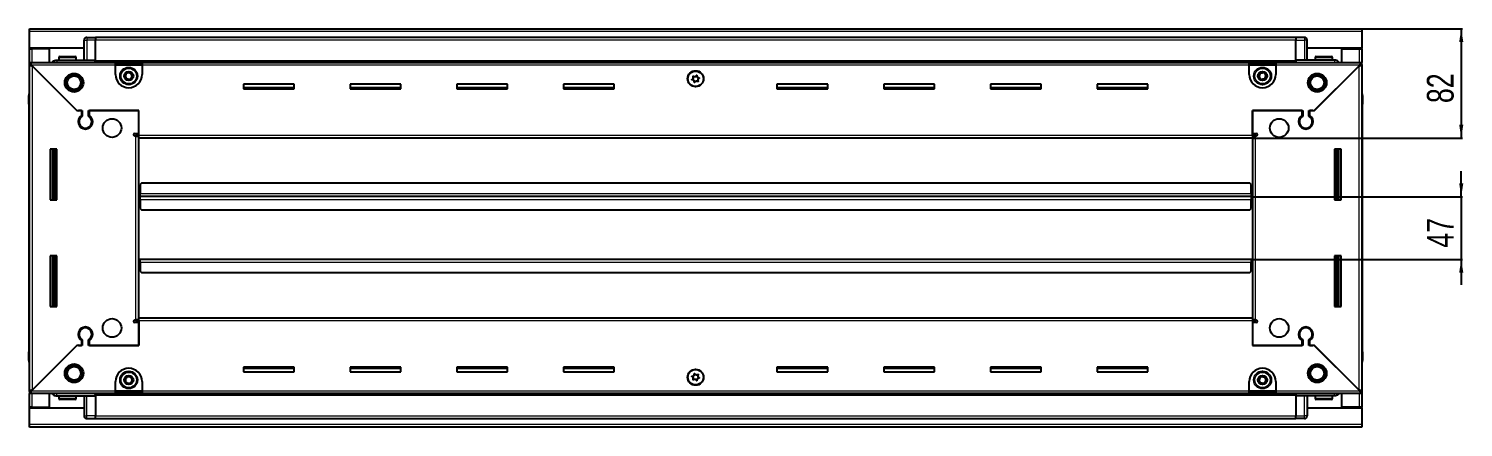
# Model space of a CAD drawing. Header units: millimetres. Extents: x 355 to 4339, y -619 to 1513.
# Drawn here: x 3263 to 4339, y 1018 to 1317 of the extents above; entities that cross this region are included whole.
import ezdxf

# ---------------------------------------------------------------- set-up
doc = ezdxf.new("R2010")
doc.units = ezdxf.units.MM
doc.layers.add('FORMAT', color=7, linetype='Continuous')
doc.styles.add('SLDTEXTSTYLE0', font='TXT', dxfattribs={"width": 0.75})
doc.dimstyles.new('SLDDIMSTYLE0', dxfattribs={"dimtxt": 20, "dimasz": 10, "dimexe": 0, "dimexo": 0.0625, "dimgap": 5, "dimtad": 2, "dimdec": 1, "dimrnd": 1e-09, "dimzin": 12, "dimdsep": 46, "dimtxsty": 'SLDTEXTSTYLE0', "dimsah": 1, "dimcen": 0.09, "dimadec": 0, "dimazin": 3, "dimtfac": 1, "dimtofl": 0, "dimtmove": 0, "dimatfit": 3, "dimfxl": 0, "dimfrac": 2, "dimtolj": 1, "dimtzin": 12, "dimarcsym": 0})
doc.dimstyles.new('SLDDIMSTYLE1', dxfattribs={"dimtxt": 20, "dimasz": 10, "dimexe": 0, "dimexo": 0.0625, "dimgap": 5, "dimtad": 2, "dimdec": 1, "dimrnd": 1e-09, "dimzin": 12, "dimdsep": 46, "dimtxsty": 'SLDTEXTSTYLE0', "dimsah": 1, "dimcen": 0.09, "dimadec": 0, "dimazin": 3, "dimtfac": 1, "dimtmove": 0, "dimatfit": 0, "dimfxl": 0, "dimfrac": 2, "dimtolj": 1, "dimtzin": 12, "dimarcsym": 0})

# ---------------------------------------------------------------- blocks, each defined once
blk = doc.blocks.new('_D_6')
at = {"layer": 'FORMAT'}
for p, q in [((4263, 1316.5), (4338.4, 1316.5)), ((4337.4, 1316.5), (4337.4, 1234.5)), ((4181, 1234.5), (4338.4, 1234.5))]:
    blk.add_line(p, q, dxfattribs=at)
for points in [[(4337.4, 1316.5), (4335.9, 1306.5), (4339, 1306.5)], [(4337.4, 1234.5), (4339, 1244.5), (4335.9, 1244.5)]]:
    blk.add_solid(points, dxfattribs=at)
at = {"layer": 'FORMAT', "insert": (4311.7, 1260.7), "char_height": 20, "attachment_point": 1, "rotation": 90, "style": 'SLDTEXTSTYLE0'}
blk.add_mtext('82', dxfattribs=at)
blk = doc.blocks.new('_D_7')
at = {"layer": 'FORMAT'}
for p, q in [((4337.4, 1190.5), (4337.4, 1209.7)), ((4180, 1190.5), (4338.4, 1190.5)), ((4337.4, 1190.5), (4337.4, 1143.5)), ((4180, 1143.5), (4338.4, 1143.5)), ((4337.4, 1143.5), (4337.4, 1124.3))]:
    blk.add_line(p, q, dxfattribs=at)
for points in [[(4337.4, 1190.5), (4339, 1200.5), (4335.9, 1200.5)], [(4337.4, 1143.5), (4335.9, 1133.5), (4339, 1133.5)]]:
    blk.add_solid(points, dxfattribs=at)
at = {"layer": 'FORMAT', "insert": (4311.7, 1152.2), "char_height": 20, "attachment_point": 1, "rotation": 90, "style": 'SLDTEXTSTYLE0'}
blk.add_mtext('47', dxfattribs=at)

msp = doc.modelspace()

# ---------------------------------------------------------------- linework, layer by layer
at = {"color": 7, "linetype": 'Continuous', "lineweight": 25}
for p, q in [((3263.95, 1314.41), (3263.95, 1316.51)), ((3263.95, 1316.51), (4262.95, 1316.51)), ((3263.95, 1302.01), (3263.95, 1314.41)), ((4262.95, 1316.51), (4262.95, 1314.41)), ((4262.95, 1314.41), (4262.95, 1302.01)), ((3304.95, 1302.01), (3263.95, 1302.01)), ((3263.95, 1301.51), (3263.95, 1302.01)), ((3263.95, 1301.51), (3266.05, 1301.51)), ((3263.95, 1291.26), (3263.95, 1301.51)), ((3265.45, 1301.51), (3265.45, 1302.01)), ((3278.95, 1301.51), (3266.05, 1301.51)), ((3278.95, 1291.26), (3278.95, 1301.51)), ((3304.95, 1293.01), (3304.95, 1308.01)), ((3305.62, 1309.51), (3305.62, 1309.51)), ((3306.95, 1310.01), (3313.45, 1310.01)), ((3306.95, 1310.01), (3313.45, 1310.01)), ((3313.45, 1310.01), (3313.45, 1310.01)), ((3313.45, 1310.01), (3313.45, 1310.01)), ((3313.45, 1310.01), (3313.45, 1308.01)), ((4213.45, 1309.86), (3313.45, 1309.86)), ((3313.45, 1293.01), (3313.45, 1308.01)), ((4213.45, 1310.01), (4213.45, 1310.01)), ((4219.95, 1310.01), (4213.45, 1310.01)), ((4219.95, 1310.01), (4213.45, 1310.01)), ((4213.45, 1310.01), (4213.45, 1308.01)), ((4213.45, 1293.01), (4213.45, 1308.01)), ((4221.95, 1308.01), (4221.95, 1308.01)), ((4221.95, 1293.01), (4221.95, 1308.01)), ((4262.95, 1302.01), (4221.95, 1302.01)), ((4247.95, 1301.51), (4260.85, 1301.51)), ((4247.95, 1291.26), (4247.95, 1301.51)), ((4260.85, 1301.51), (4262.95, 1301.51)), ((4261.45, 1301.51), (4261.45, 1302.01)), ((4262.95, 1301.51), (4262.95, 1302.01)), ((4262.95, 1301.51), (4262.95, 1291.26)), ((3263.95, 1289.76), (3263.95, 1291.26)), ((3263.95, 1291.26), (3264.95, 1291.26)), ((3264.95, 1291.26), (3328.45, 1291.26)), ((3264.95, 1289.76), (3264.95, 1291.26)), ((3284.45, 1293.01), (3313.45, 1293.01)), ((3285.95, 1294.91), (3285.95, 1293.01)), ((3286.75, 1295.71), (3298.15, 1295.71)), ((3298.95, 1293.01), (3298.95, 1294.91)), ((3313.37, 1291.26), (3313.45, 1292.97)), ((3313.45, 1293.01), (3313.45, 1292.51)), ((3313.45, 1291.86), (4213.45, 1291.86)), ((3328.45, 1289.16), (3328.45, 1291.26)), ((3328.45, 1291.26), (3348.45, 1291.26)), ((3348.45, 1291.26), (4178.45, 1291.26)), ((3348.45, 1291.26), (3348.45, 1289.16)), ((4178.45, 1289.16), (4178.45, 1291.26)), ((4178.45, 1291.26), (4198.45, 1291.26)), ((4198.45, 1291.26), (4198.45, 1289.16)), ((4198.45, 1291.26), (4261.95, 1291.26)), ((4242.45, 1293.01), (4213.45, 1293.01)), ((4213.45, 1293.01), (4213.45, 1292.51)), ((4213.45, 1292.97), (4213.52, 1291.26)), ((4227.95, 1294.91), (4227.95, 1293.01)), ((4228.75, 1295.71), (4240.15, 1295.71)), ((4240.95, 1293.01), (4240.95, 1294.91)), ((4261.95, 1289.76), (4261.95, 1291.26)), ((4261.95, 1291.26), (4262.95, 1291.26)), ((4262.95, 1289.76), (4262.95, 1291.26)), ((3263.95, 1289.26), (3263.95, 1289.76)), ((3263.95, 1289.76), (3264.95, 1289.76)), ((3263.95, 1044.76), (3263.95, 1289.26)), ((3265.45, 1289.26), (3263.95, 1289.26)), ((3265.55, 1289.16), (3299.45, 1255.26)), ((3300.15, 1254.56), (3266.05, 1288.66)), ((3328.45, 1289.76), (3348.45, 1289.76)), ((3328.45, 1282.26), (3328.45, 1289.16)), ((3348.45, 1289.16), (3348.45, 1282.26)), ((4178.45, 1289.76), (4198.45, 1289.76)), ((4178.45, 1282.26), (4178.45, 1289.16)), ((4198.45, 1289.16), (4198.45, 1282.26)), ((4260.85, 1288.66), (4226.75, 1254.56)), ((4227.45, 1255.26), (4261.35, 1289.16)), ((4261.45, 1289.26), (4262.95, 1289.26)), ((4261.95, 1289.76), (4262.95, 1289.76)), ((4262.95, 1289.76), (4262.95, 1289.26)), ((4262.95, 1289.26), (4262.95, 1044.76)), ((3462.45, 1275.01), (3424.45, 1275.01)), ((3424.45, 1275.01), (3424.45, 1271.51)), ((3462.45, 1272.26), (3424.45, 1272.26)), ((3424.45, 1271.51), (3462.45, 1271.51)), ((3462.45, 1271.51), (3462.45, 1275.01)), ((3542.45, 1275.01), (3504.45, 1275.01)), ((3504.45, 1275.01), (3504.45, 1271.51)), ((3542.45, 1272.26), (3504.45, 1272.26)), ((3504.45, 1271.51), (3542.45, 1271.51)), ((3542.45, 1271.51), (3542.45, 1275.01)), ((3622.45, 1275.01), (3584.45, 1275.01)), ((3584.45, 1275.01), (3584.45, 1271.51)), ((3622.45, 1272.26), (3584.45, 1272.26)), ((3584.45, 1271.51), (3622.45, 1271.51)), ((3622.45, 1271.51), (3622.45, 1275.01)), ((3702.45, 1275.01), (3664.45, 1275.01)), ((3664.45, 1275.01), (3664.45, 1271.51)), ((3702.45, 1272.26), (3664.45, 1272.26)), ((3664.45, 1271.51), (3702.45, 1271.51)), ((3702.45, 1271.51), (3702.45, 1275.01)), ((3862.45, 1275.01), (3824.45, 1275.01)), ((3824.45, 1275.01), (3824.45, 1271.51)), ((3862.45, 1272.26), (3824.45, 1272.26)), ((3824.45, 1271.51), (3862.45, 1271.51)), ((3862.45, 1271.51), (3862.45, 1275.01)), ((3942.45, 1275.01), (3904.45, 1275.01)), ((3904.45, 1275.01), (3904.45, 1271.51)), ((3942.45, 1272.26), (3904.45, 1272.26)), ((3904.45, 1271.51), (3942.45, 1271.51)), ((3942.45, 1271.51), (3942.45, 1275.01)), ((4022.45, 1275.01), (3984.45, 1275.01)), ((3984.45, 1275.01), (3984.45, 1271.51)), ((4022.45, 1272.26), (3984.45, 1272.26)), ((3984.45, 1271.51), (4022.45, 1271.51)), ((4022.45, 1271.51), (4022.45, 1275.01)), ((4102.45, 1275.01), (4064.45, 1275.01)), ((4064.45, 1275.01), (4064.45, 1271.51)), ((4102.45, 1272.26), (4064.45, 1272.26)), ((4064.45, 1271.51), (4102.45, 1271.51)), ((4102.45, 1271.51), (4102.45, 1275.01)), ((3263.45, 1266.51), (3263.45, 1260.01)), ((3263.45, 1260.01), (3263.45, 1266.51)), ((3263.45, 1260.01), (3263.45, 1260.01)), ((3263.95, 1260.01), (3263.45, 1260.01)), ((3263.6, 1260.01), (3263.6, 1074.01)), ((4262.95, 1267.83), (4262.95, 1267.83)), ((4262.95, 1260.01), (4263.45, 1260.01)), ((4263.3, 1074.01), (4263.3, 1260.01)), ((4263.45, 1266.51), (4263.45, 1260.01)), ((4263.45, 1260.01), (4263.45, 1266.51)), ((4263.45, 1260.01), (4263.45, 1260.01)), ((4263.45, 1260.01), (4263.45, 1260.01)), ((3299.45, 1255.26), (3303.65, 1255.26)), ((3300.85, 1255.26), (3300.15, 1254.56)), ((3302.95, 1255.26), (3300.85, 1255.26)), ((3302.95, 1255.26), (3302.95, 1251.37)), ((3303.65, 1255.26), (3303.65, 1250.97)), ((3308.25, 1255.26), (3345.95, 1255.26)), ((3308.25, 1250.97), (3308.25, 1255.26)), ((3308.95, 1251.37), (3308.95, 1255.26)), ((3345.95, 1255.26), (3308.95, 1255.26)), ((3345.95, 1238.01), (3345.95, 1255.26)), ((3345.95, 1236.61), (3345.95, 1255.26)), ((4180.95, 1255.26), (4180.95, 1238.01)), ((4217.95, 1255.26), (4180.95, 1255.26)), ((4180.95, 1255.26), (4218.65, 1255.26)), ((4180.95, 1236.61), (4180.95, 1255.26)), ((4217.95, 1255.26), (4217.95, 1251.37)), ((4218.65, 1255.26), (4218.65, 1250.97)), ((4223.25, 1255.26), (4227.45, 1255.26)), ((4223.25, 1250.97), (4223.25, 1255.26)), ((4226.05, 1255.26), (4223.95, 1255.26)), ((4223.95, 1251.37), (4223.95, 1255.26)), ((4226.75, 1254.56), (4226.05, 1255.26)), ((3303.95, 1242.39), (3303.95, 1241.63)), ((3343.1, 1238.01), (3345.95, 1238.01)), ((3345.95, 1237.01), (3343.95, 1237.01)), ((3343.95, 1237.01), (3343.95, 1236.01)), ((4180.95, 1238.01), (4183.8, 1238.01)), ((4182.95, 1237.01), (4180.95, 1237.01)), ((4182.95, 1236.01), (4182.95, 1237.01)), ((4222.95, 1242.39), (4222.95, 1241.63)), ((3343.85, 1236.01), (3343.1, 1236.01)), ((3343.85, 1236.01), (3345.95, 1236.01)), ((3345.95, 1234.51), (3345.95, 1236.61)), ((3345.95, 1099.51), (3345.95, 1234.51)), ((4180.95, 1234.51), (3345.95, 1234.51)), ((4180.95, 1236.61), (4180.95, 1234.51)), ((4180.95, 1236.01), (4183.05, 1236.01)), ((4180.95, 1234.51), (4180.95, 1099.51)), ((4183.8, 1236.01), (4183.05, 1236.01)), ((3284.45, 1226.01), (3279.45, 1226.01)), ((3279.45, 1226.01), (3279.45, 1188.01)), ((3281.6, 1188.01), (3281.6, 1226.01)), ((3283.39, 1188.01), (3283.39, 1226.01)), ((3283.42, 1188.01), (3283.42, 1226.01)), ((3284.45, 1188.01), (3284.45, 1226.01)), ((4242.45, 1226.01), (4242.45, 1188.01)), ((4247.45, 1226.01), (4242.45, 1226.01)), ((4243.47, 1226.01), (4243.47, 1188.01)), ((4243.51, 1226.01), (4243.51, 1188.01)), ((4245.3, 1226.01), (4245.3, 1188.01)), ((4247.45, 1188.01), (4247.45, 1226.01)), ((3347.95, 1200.51), (3346.95, 1199.51)), ((3346.95, 1199.51), (3346.95, 1192.61)), ((4178.95, 1200.51), (3347.95, 1200.51)), ((4179.95, 1199.51), (4178.95, 1200.51)), ((4179.95, 1192.61), (4179.95, 1199.51)), ((3279.45, 1188.01), (3284.45, 1188.01)), ((3346.7, 1190.51), (3345.95, 1190.51)), ((3346.95, 1193.36), (3346.7, 1193.36)), ((3346.7, 1193.36), (3346.7, 1190.51)), ((3346.7, 1190.51), (3346.7, 1187.66)), ((3346.7, 1187.66), (3346.95, 1187.66)), ((3346.95, 1190.51), (3346.95, 1192.61)), ((4179.95, 1190.51), (3346.95, 1190.51)), ((3346.95, 1188.41), (3346.95, 1190.51)), ((3346.95, 1188.41), (3346.95, 1181.51)), ((4180.2, 1193.36), (4179.95, 1193.36)), ((4179.95, 1192.61), (4179.95, 1190.51)), ((4179.95, 1190.51), (4179.95, 1188.41)), ((4179.95, 1181.51), (4179.95, 1188.41)), ((4179.95, 1187.66), (4180.2, 1187.66)), ((4180.2, 1190.51), (4180.2, 1193.36)), ((4180.95, 1190.51), (4180.2, 1190.51)), ((4180.2, 1187.66), (4180.2, 1190.51)), ((4242.45, 1188.01), (4247.45, 1188.01)), ((3346.95, 1181.51), (3347.95, 1180.51)), ((3347.95, 1180.51), (4178.95, 1180.51)), ((4178.95, 1180.51), (4179.95, 1181.51)), ((3284.45, 1146.01), (3279.45, 1146.01)), ((3279.45, 1146.01), (3279.45, 1108.01)), ((3281.6, 1108.01), (3281.6, 1146.01)), ((3283.39, 1108.01), (3283.39, 1146.01)), ((3283.42, 1108.01), (3283.42, 1146.01)), ((3284.45, 1108.01), (3284.45, 1146.01)), ((3345.95, 1143.51), (3346.7, 1143.51)), ((3346.7, 1143.51), (3346.7, 1140.66)), ((3346.7, 1140.66), (3346.95, 1140.66)), ((3346.95, 1143.51), (4179.95, 1143.51)), ((3346.95, 1141.41), (3346.95, 1143.51)), ((3346.95, 1141.41), (3346.95, 1134.51)), ((4179.95, 1143.51), (4179.95, 1141.41)), ((4179.95, 1134.51), (4179.95, 1141.41)), ((4179.95, 1140.66), (4180.2, 1140.66)), ((4180.2, 1140.66), (4180.2, 1143.51)), ((4180.2, 1143.51), (4180.95, 1143.51)), ((4242.45, 1146.01), (4242.45, 1108.01)), ((4247.45, 1146.01), (4242.45, 1146.01)), ((4243.47, 1146.01), (4243.47, 1108.01)), ((4243.51, 1146.01), (4243.51, 1108.01)), ((4245.3, 1146.01), (4245.3, 1108.01)), ((4247.45, 1108.01), (4247.45, 1146.01)), ((3346.95, 1134.51), (3347.95, 1133.51)), ((3347.95, 1133.51), (4178.95, 1133.51)), ((4178.95, 1133.51), (4179.95, 1134.51)), ((3279.45, 1108.01), (3284.45, 1108.01)), ((4242.45, 1108.01), (4247.45, 1108.01)), ((3343.1, 1098.01), (3343.85, 1098.01)), ((3345.95, 1098.01), (3343.85, 1098.01)), ((3343.95, 1098.01), (3343.95, 1097.01)), ((3345.95, 1097.41), (3345.95, 1099.51)), ((3345.95, 1099.51), (4180.95, 1099.51)), ((3345.95, 1097.41), (3345.95, 1078.76)), ((4180.95, 1099.51), (4180.95, 1097.41)), ((4183.05, 1098.01), (4180.95, 1098.01)), ((4180.95, 1097.41), (4180.95, 1078.76)), ((4182.95, 1097.01), (4182.95, 1098.01)), ((4183.05, 1098.01), (4183.8, 1098.01)), ((3303.95, 1092.38), (3303.95, 1091.62)), ((3345.95, 1096.01), (3343.1, 1096.01)), ((3343.95, 1097.01), (3345.95, 1097.01)), ((3345.95, 1078.76), (3345.95, 1096.01)), ((4180.95, 1097.01), (4182.95, 1097.01)), ((4180.95, 1096.01), (4180.95, 1078.76)), ((4183.8, 1096.01), (4180.95, 1096.01)), ((4222.95, 1092.38), (4222.95, 1091.62)), ((3299.45, 1078.76), (3265.55, 1044.86)), ((3266.05, 1045.36), (3300.15, 1079.46)), ((3303.65, 1078.76), (3299.45, 1078.76)), ((3300.15, 1079.46), (3300.85, 1078.76)), ((3300.85, 1078.76), (3302.95, 1078.76)), ((3302.95, 1082.65), (3302.95, 1078.76)), ((3303.65, 1083.04), (3303.65, 1078.76)), ((3308.25, 1078.76), (3308.25, 1083.04)), ((3345.95, 1078.76), (3308.25, 1078.76)), ((3308.95, 1078.76), (3308.95, 1082.65)), ((3308.95, 1078.76), (3345.95, 1078.76)), ((4180.95, 1078.76), (4217.95, 1078.76)), ((4218.65, 1078.76), (4180.95, 1078.76)), ((4217.95, 1082.65), (4217.95, 1078.76)), ((4218.65, 1083.04), (4218.65, 1078.76)), ((4223.25, 1078.76), (4223.25, 1083.04)), ((4227.45, 1078.76), (4223.25, 1078.76)), ((4223.95, 1078.76), (4223.95, 1082.65)), ((4223.95, 1078.76), (4226.05, 1078.76)), ((4226.05, 1078.76), (4226.75, 1079.46)), ((4226.75, 1079.46), (4260.85, 1045.36)), ((4261.35, 1044.86), (4227.45, 1078.76)), ((3263.45, 1067.51), (3263.45, 1074.01)), ((3263.45, 1074.01), (3263.45, 1074.01)), ((3263.45, 1074.01), (3263.45, 1074.01)), ((3263.45, 1074.01), (3263.45, 1067.51)), ((3263.95, 1074.01), (3263.45, 1074.01)), ((3263.95, 1066.18), (3263.95, 1066.18)), ((4262.95, 1074.01), (4263.45, 1074.01)), ((4263.45, 1074.01), (4263.45, 1074.01)), ((4263.45, 1067.51), (4263.45, 1074.01)), ((4263.45, 1074.01), (4263.45, 1067.51)), ((3462.45, 1062.51), (3424.45, 1062.51)), ((3424.45, 1062.51), (3424.45, 1059.01)), ((3424.45, 1061.76), (3462.45, 1061.76)), ((3424.45, 1059.01), (3462.45, 1059.01)), ((3462.45, 1059.01), (3462.45, 1062.51)), ((3542.45, 1062.51), (3504.45, 1062.51)), ((3504.45, 1062.51), (3504.45, 1059.01)), ((3504.45, 1061.76), (3542.45, 1061.76)), ((3504.45, 1059.01), (3542.45, 1059.01)), ((3542.45, 1059.01), (3542.45, 1062.51)), ((3622.45, 1062.51), (3584.45, 1062.51)), ((3584.45, 1062.51), (3584.45, 1059.01)), ((3584.45, 1061.76), (3622.45, 1061.76)), ((3584.45, 1059.01), (3622.45, 1059.01)), ((3622.45, 1059.01), (3622.45, 1062.51)), ((3702.45, 1062.51), (3664.45, 1062.51)), ((3664.45, 1062.51), (3664.45, 1059.01)), ((3664.45, 1061.76), (3702.45, 1061.76)), ((3664.45, 1059.01), (3702.45, 1059.01)), ((3702.45, 1059.01), (3702.45, 1062.51)), ((3862.45, 1062.51), (3824.45, 1062.51)), ((3824.45, 1062.51), (3824.45, 1059.01)), ((3824.45, 1061.76), (3862.45, 1061.76)), ((3824.45, 1059.01), (3862.45, 1059.01)), ((3862.45, 1059.01), (3862.45, 1062.51)), ((3942.45, 1062.51), (3904.45, 1062.51)), ((3904.45, 1062.51), (3904.45, 1059.01)), ((3904.45, 1061.76), (3942.45, 1061.76)), ((3904.45, 1059.01), (3942.45, 1059.01)), ((3942.45, 1059.01), (3942.45, 1062.51)), ((4022.45, 1062.51), (3984.45, 1062.51)), ((3984.45, 1062.51), (3984.45, 1059.01)), ((3984.45, 1061.76), (4022.45, 1061.76)), ((3984.45, 1059.01), (4022.45, 1059.01)), ((4022.45, 1059.01), (4022.45, 1062.51)), ((4102.45, 1062.51), (4064.45, 1062.51)), ((4064.45, 1062.51), (4064.45, 1059.01)), ((4064.45, 1061.76), (4102.45, 1061.76)), ((4064.45, 1059.01), (4102.45, 1059.01)), ((4102.45, 1059.01), (4102.45, 1062.51)), ((3263.95, 1044.26), (3263.95, 1044.76)), ((3265.45, 1044.76), (3263.95, 1044.76)), ((3263.95, 1044.26), (3263.95, 1042.76)), ((3264.95, 1044.26), (3263.95, 1044.26)), ((3264.95, 1044.26), (3264.95, 1042.76)), ((3328.45, 1044.86), (3328.45, 1051.76)), ((3328.45, 1042.76), (3328.45, 1044.86)), ((3348.45, 1044.26), (3328.45, 1044.26)), ((3348.45, 1051.76), (3348.45, 1044.86)), ((3348.45, 1044.86), (3348.45, 1042.76)), ((4178.45, 1044.86), (4178.45, 1051.76)), ((4178.45, 1042.76), (4178.45, 1044.86)), ((4198.45, 1044.26), (4178.45, 1044.26)), ((4198.45, 1051.76), (4198.45, 1044.86)), ((4198.45, 1044.86), (4198.45, 1042.76)), ((4261.45, 1044.76), (4262.95, 1044.76)), ((4261.95, 1044.26), (4261.95, 1042.76)), ((4262.95, 1044.26), (4261.95, 1044.26)), ((4262.95, 1044.76), (4262.95, 1044.26)), ((4262.95, 1044.26), (4262.95, 1042.76)), ((3263.95, 1032.51), (3263.95, 1042.76)), ((3264.95, 1042.76), (3263.95, 1042.76)), ((3328.45, 1042.76), (3264.95, 1042.76)), ((3278.95, 1032.51), (3278.95, 1042.76)), ((3284.45, 1041.01), (3313.45, 1041.01)), ((3285.95, 1041.01), (3285.95, 1039.11)), ((3290.52, 1038.31), (3286.75, 1038.31)), ((3298.15, 1038.31), (3290.52, 1038.31)), ((3298.95, 1039.11), (3298.95, 1041.01)), ((3304.95, 1041.01), (3304.95, 1026.01)), ((3313.45, 1041.04), (3313.37, 1042.76)), ((4213.45, 1042.16), (3313.45, 1042.16)), ((3313.45, 1041.01), (3313.45, 1041.51)), ((3313.45, 1041.01), (3313.45, 1026.01)), ((3348.45, 1042.76), (3328.45, 1042.76)), ((4178.45, 1042.76), (3348.45, 1042.76)), ((4198.45, 1042.76), (4178.45, 1042.76)), ((4261.95, 1042.76), (4198.45, 1042.76)), ((4213.52, 1042.76), (4213.45, 1041.04)), ((4213.45, 1041.01), (4213.45, 1041.51)), ((4242.45, 1041.01), (4213.45, 1041.01)), ((4213.45, 1041.01), (4213.45, 1026.01)), ((4221.95, 1041.01), (4221.95, 1026.01)), ((4227.95, 1041.01), (4227.95, 1039.11)), ((4235.74, 1038.31), (4228.75, 1038.31)), ((4240.15, 1038.31), (4235.74, 1038.31)), ((4240.95, 1039.11), (4240.95, 1041.01)), ((4247.95, 1032.51), (4247.95, 1042.76)), ((4262.95, 1042.76), (4261.95, 1042.76)), ((4262.95, 1042.76), (4262.95, 1032.51)), ((3266.05, 1032.51), (3263.95, 1032.51)), ((3263.95, 1032.01), (3263.95, 1032.51)), ((3263.95, 1019.61), (3263.95, 1032.01)), ((3263.95, 1032.01), (3304.95, 1032.01)), ((3265.45, 1032.01), (3265.45, 1032.51)), ((3266.05, 1032.51), (3278.95, 1032.51)), ((3304.95, 1026.01), (3304.95, 1026.01)), ((3306.95, 1024.01), (3313.45, 1024.01)), ((3306.95, 1024.01), (3313.45, 1024.01)), ((3313.45, 1024.01), (3313.45, 1026.01)), ((3313.45, 1024.16), (4213.45, 1024.16)), ((3313.45, 1024.01), (3313.45, 1024.01)), ((4213.45, 1024.01), (4213.45, 1026.01)), ((4219.95, 1024.01), (4213.45, 1024.01)), ((4213.45, 1024.01), (4213.45, 1024.01)), ((4213.45, 1024.01), (4213.45, 1024.01)), ((4219.95, 1024.01), (4213.45, 1024.01)), ((4221.27, 1024.51), (4221.27, 1024.51)), ((4221.95, 1032.01), (4262.95, 1032.01)), ((4260.85, 1032.51), (4247.95, 1032.51)), ((4262.95, 1032.51), (4260.85, 1032.51)), ((4261.45, 1032.01), (4261.45, 1032.51)), ((4262.95, 1032.01), (4262.95, 1032.51)), ((4262.95, 1032.01), (4262.95, 1019.61)), ((3263.95, 1017.51), (3263.95, 1019.61)), ((4262.95, 1017.51), (3263.95, 1017.51)), ((4262.95, 1019.61), (4262.95, 1017.51))]:
    msp.add_line(p, q, dxfattribs=at)
at = {"color": 8, "linetype": 'Continuous', "lineweight": 18}
for p, q in [((4262.95, 1314.41), (3263.95, 1314.41)), ((3266.05, 1301.51), (3266.05, 1302.01)), ((3266.05, 1291.26), (3266.05, 1301.51)), ((3304.95, 1308.01), (3306.95, 1308.01)), ((3306.95, 1310.01), (3306.95, 1308.01)), ((3306.95, 1308.01), (3306.95, 1293.01)), ((3313.45, 1308.01), (3306.95, 1308.01)), ((4213.45, 1307.86), (3313.45, 1307.86)), ((4213.45, 1308.01), (4219.95, 1308.01)), ((4219.95, 1310.01), (4219.95, 1308.01)), ((4221.95, 1308.01), (4219.95, 1308.01)), ((4219.95, 1308.01), (4219.95, 1293.01)), ((4260.85, 1302.01), (4260.85, 1301.51)), ((4260.85, 1301.51), (4260.85, 1291.26)), ((3285.95, 1294.91), (3298.95, 1294.91)), ((4213.45, 1292.51), (3313.45, 1292.51)), ((4213.45, 1291.27), (3313.45, 1291.27)), ((4227.95, 1294.91), (4240.95, 1294.91)), ((3328.45, 1289.16), (3265.55, 1289.16)), ((3266.05, 1288.66), (3266.05, 1045.36)), ((3328.45, 1289.16), (3348.45, 1289.16)), ((4178.45, 1289.16), (3348.45, 1289.16)), ((4178.45, 1289.16), (4198.45, 1289.16)), ((4261.35, 1289.16), (4198.45, 1289.16)), ((4260.85, 1045.36), (4260.85, 1288.66)), ((3263.95, 1266.51), (3263.45, 1266.51)), ((4262.95, 1266.51), (4263.45, 1266.51)), ((3343.85, 1098.01), (3343.85, 1236.01)), ((3345.95, 1236.61), (4180.95, 1236.61)), ((4183.05, 1236.01), (4183.05, 1098.01)), ((3280.95, 1226.01), (3280.95, 1188.01)), ((3282.18, 1226.01), (3282.18, 1188.01)), ((4244.71, 1188.01), (4244.71, 1226.01)), ((4245.95, 1188.01), (4245.95, 1226.01)), ((4179.95, 1192.61), (3346.95, 1192.61)), ((3346.95, 1188.41), (4179.95, 1188.41)), ((3280.95, 1146.01), (3280.95, 1108.01)), ((3282.18, 1146.01), (3282.18, 1108.01)), ((3346.95, 1141.41), (4179.95, 1141.41)), ((4244.71, 1108.01), (4244.71, 1146.01)), ((4245.95, 1108.01), (4245.95, 1146.01)), ((4180.95, 1097.41), (3345.95, 1097.41)), ((3263.95, 1067.51), (3263.45, 1067.51)), ((4262.95, 1067.51), (4263.45, 1067.51)), ((3265.55, 1044.86), (3328.45, 1044.86)), ((3348.45, 1044.86), (3328.45, 1044.86)), ((3348.45, 1044.86), (4178.45, 1044.86)), ((4198.45, 1044.86), (4178.45, 1044.86)), ((4198.45, 1044.86), (4261.35, 1044.86)), ((3266.05, 1032.51), (3266.05, 1042.76)), ((3290.25, 1039.11), (3285.95, 1039.11)), ((3298.95, 1039.11), (3290.25, 1039.11)), ((3306.95, 1026.01), (3306.95, 1041.01)), ((3313.45, 1042.74), (4213.45, 1042.74)), ((3313.45, 1041.51), (4213.45, 1041.51)), ((4219.95, 1026.01), (4219.95, 1041.01)), ((4235.92, 1039.11), (4227.95, 1039.11)), ((4240.95, 1039.11), (4235.92, 1039.11)), ((4260.85, 1042.76), (4260.85, 1032.51)), ((3266.05, 1032.01), (3266.05, 1032.51)), ((3304.95, 1026.01), (3306.95, 1026.01)), ((3306.95, 1024.01), (3306.95, 1026.01)), ((3313.45, 1026.01), (3306.95, 1026.01)), ((3313.45, 1026.16), (4213.45, 1026.16)), ((4213.45, 1026.01), (4219.95, 1026.01)), ((4221.95, 1026.01), (4219.95, 1026.01)), ((4219.95, 1024.01), (4219.95, 1026.01)), ((4260.85, 1032.51), (4260.85, 1032.01)), ((4262.95, 1019.61), (3263.95, 1019.61))]:
    msp.add_line(p, q, dxfattribs=at)
at = {"color": 7, "linetype": 'Continuous', "lineweight": 25}
for centre, radius in [((3297.45, 1276.01), 7), ((3297.45, 1276.01), 6.03), ((3297.45, 1276.01), 5.1), ((3338.45, 1281.01), 6.5), ((3338.45, 1281.01), 3.46), ((3763.45, 1279.01), 6), ((3763.45, 1278.86), 5.79), ((3763.45, 1278.86), 1.85), ((4188.45, 1281.01), 6.5), ((4188.45, 1281.01), 3.46), ((4229.45, 1276.01), 7), ((4229.45, 1276.01), 6.02), ((4229.45, 1276.01), 5.1), ((3325.95, 1242.01), 7), ((4200.95, 1242.01), 7), ((3325.95, 1092.01), 7), ((4200.95, 1092.01), 7), ((3297.45, 1058.01), 7), ((4229.45, 1058.01), 7), ((3297.45, 1058.01), 6.03), ((3297.45, 1058.01), 5.1), ((3338.45, 1053.01), 6.5), ((3338.45, 1053.01), 3.46), ((3763.45, 1055.01), 6), ((3763.45, 1055.16), 5.79), ((3763.45, 1055.16), 1.85), ((4188.45, 1053.01), 6.5), ((4188.45, 1053.01), 3.46), ((4229.45, 1058.01), 6.02), ((4229.45, 1058.01), 5.1)]:
    msp.add_circle(centre, radius, dxfattribs=at)
at = {"color": 8, "linetype": 'Continuous', "lineweight": 18}
for centre in [(3338.45, 1281.01), (4188.45, 1281.01), (3338.45, 1053.01), (4188.45, 1053.01)]:
    msp.add_circle(centre, 5.7, dxfattribs=at)
at = {"color": 7, "linetype": 'Continuous', "lineweight": 25}
for centre, radius, start, end in [((3306.95, 1308.01), 2, 90, 180), ((3306.95, 1308.01), 2, 131.40962, 180), ((3306.95, 1308.01), 2, 123.94202, 131.40962), ((3306.95, 1308.01), 2, 90, 108.58003), ((4219.95, 1308.01), 2, 0, 90), ((3286.75, 1294.91), 0.8, 90, 180), ((3298.15, 1294.91), 0.8, 0, 90), ((3304.75, 1293.21), 0.2, 270, 0), ((4222.15, 1293.21), 0.2, 180, 270), ((4228.75, 1294.91), 0.8, 90, 180), ((4240.15, 1294.91), 0.8, 0, 90), ((3338.45, 1282.26), 10, 180, 270), ((3338.45, 1281.01), 2.5, 134.01559, 194.01559), ((3338.45, 1281.01), 2.5, 194.01559, 254.01559), ((3338.45, 1281.01), 2.5, 74.01559, 134.01559), ((3338.45, 1282.26), 10, 270, 0), ((3338.45, 1281.01), 2.5, 14.01559, 74.01559), ((3338.45, 1281.01), 2.5, 314.01559, 14.01559), ((4188.45, 1282.26), 10, 180, 270), ((4188.45, 1281.01), 2.5, 160.11158, 220.11158), ((4188.45, 1281.01), 2.5, 100.11158, 160.11158), ((4188.45, 1281.01), 2.5, 40.11158, 100.11158), ((4188.45, 1282.26), 10, 270, 0), ((4188.45, 1281.01), 2.5, 280.11158, 340.11158), ((4188.45, 1281.01), 2.5, 340.11158, 40.11158), ((3338.45, 1281.01), 2.5, 254.01559, 314.01559), ((4188.45, 1281.01), 2.5, 220.11158, 280.11158), ((3265.45, 1266.51), 2, 138.59038, 180), ((4261.45, 1266.51), 2, 360, 41.40962), ((4261.45, 1266.51), 2, 0, 41.40962), ((3305.95, 1246.76), 5.5, 123.05573, 56.94427), ((3305.95, 1246.76), 4.8, 118.63099, 61.36901), ((4220.95, 1246.76), 5.5, 123.05573, 56.94427), ((4220.95, 1246.76), 4.8, 118.63099, 61.36901), ((3343.1, 1237.01), 1, 90, 270), ((4183.8, 1237.01), 1, 270, 90), ((3343.1, 1097.01), 1, 90, 270), ((4183.8, 1097.01), 1, 270, 90), ((3305.95, 1087.26), 5.5, 303.05573, 236.94427), ((3305.95, 1087.26), 4.8, 298.63099, 241.36901), ((4220.95, 1087.26), 5.5, 303.05573, 236.94427), ((4220.95, 1087.26), 4.8, 298.63099, 241.36901), ((3265.45, 1067.51), 2, 180, 198.58003), ((3265.45, 1067.51), 2, 180, 221.39416), ((3265.45, 1067.51), 2, 213.94202, 221.40962), ((4261.45, 1067.51), 2, 318.57492, 0), ((4261.45, 1067.51), 2, 318.59038, 0), ((3338.45, 1051.76), 10, 90, 180), ((3338.45, 1053.01), 2.5, 127.47401, 187.47401), ((3338.45, 1053.01), 2.5, 67.47401, 127.47401), ((3338.45, 1051.76), 10, 0, 90), ((3338.45, 1053.01), 2.5, 7.47401, 67.47401), ((4188.45, 1051.76), 10, 90, 180), ((4188.45, 1053.01), 2.5, 147.04236, 207.04236), ((4188.45, 1053.01), 2.5, 87.04236, 147.04236), ((4188.45, 1051.76), 10, 0, 90), ((4188.45, 1053.01), 2.5, 27.04236, 87.04236), ((4188.45, 1053.01), 2.5, 327.04236, 27.04236), ((3338.45, 1053.01), 2.5, 187.47401, 247.47401), ((3338.45, 1053.01), 2.5, 247.47401, 307.47401), ((3338.45, 1053.01), 2.5, 307.47401, 7.47401), ((4188.45, 1053.01), 2.5, 207.04236, 267.04236), ((4188.45, 1053.01), 2.5, 267.04236, 327.04236), ((3286.75, 1039.11), 0.8, 180, 270), ((3298.15, 1039.11), 0.8, 270, 0), ((3304.75, 1040.81), 0.2, 0, 90), ((4222.15, 1040.81), 0.2, 90, 180), ((4228.75, 1039.11), 0.8, 180, 270), ((4240.15, 1039.11), 0.8, 270, 0), ((3306.95, 1026.01), 2, 180, 270), ((4219.95, 1026.01), 2, 270, 0), ((4219.95, 1026.01), 2, 270, 288.58003), ((4219.95, 1026.01), 2, 303.94202, 311.40962)]:
    msp.add_arc(centre, radius, start, end, dxfattribs=at)
for points, knots in [([(3265.55, 1289.16), (3265.5, 1289.41), (3265.41, 1289.9), (3265.28, 1290.54), (3265.15, 1291.01), (3265.04, 1291.23), (3264.97, 1291.25), (3264.95, 1291.26)], [0, 0, 0, 0, 0.2302553, 0.4485219, 0.6667858, 0.8850496, 1, 1, 1, 1]), ([(3281.23, 1291.26), (3281.35, 1291.46), (3281.74, 1292.1), (3282.89, 1292.81), (3283.93, 1292.94), (3284.45, 1293.01)], [0, 0, 0, 0, 0.1822499, 0.5911249, 1, 1, 1, 1]), ([(3313.45, 1293.01), (3313.45, 1292.97), (3313.45, 1292.89), (3313.45, 1292.27), (3313.45, 1291.7), (3313.45, 1291.3), (3313.45, 1291.27)], [0, 0, 0, 0, 0.3242788, 0.6485576, 0.9728365, 1, 1, 1, 1]), ([(4213.45, 1293.01), (4213.45, 1292.97), (4213.45, 1292.89), (4213.45, 1292.27), (4213.45, 1291.7), (4213.45, 1291.3), (4213.45, 1291.27)], [0, 0, 0, 0, 0.3242788, 0.6485576, 0.9728365, 1, 1, 1, 1]), ([(4245.66, 1291.26), (4245.54, 1291.46), (4245.16, 1292.1), (4244, 1292.81), (4242.97, 1292.94), (4242.45, 1293.01)], [0, 0, 0, 0, 0.18224985, 0.59112493, 1, 1, 1, 1]), ([(4261.95, 1291.26), (4261.9, 1291.23), (4261.81, 1291.18), (4261.68, 1290.78), (4261.55, 1290.23), (4261.44, 1289.65), (4261.37, 1289.28), (4261.35, 1289.16)], [0, 0, 0, 0, 0.2302553, 0.4485219, 0.6667858, 0.8850496, 1, 1, 1, 1]), ([(3263.95, 1289.26), (3263.97, 1289.21), (3264.03, 1289.12), (3264.42, 1288.99), (3264.98, 1288.86), (3265.56, 1288.75), (3265.92, 1288.68), (3266.05, 1288.66)], [0, 0, 0, 0, 0.2302553, 0.4485219, 0.6667858, 0.8850496, 1, 1, 1, 1]), ([(3335.67, 1281.8), (3336.04, 1282.16), (3336.74, 1282.83), (3337.43, 1283.5), (3337.75, 1283.81)], [0, 0, 0, 0, 0.5346859, 1, 1, 1, 1]), ([(3336.37, 1279), (3336.29, 1279.33), (3336.09, 1280.13), (3335.85, 1281.1), (3335.7, 1281.68), (3335.67, 1281.8)], [0, 0, 0, 0, 0.36290056, 0.86687533, 1, 1, 1, 1]), ([(3337.75, 1283.81), (3338.24, 1283.66), (3339.17, 1283.4), (3340.09, 1283.13), (3340.52, 1283.01)], [0, 0, 0, 0, 0.5346859, 1, 1, 1, 1]), ([(3341.22, 1280.21), (3340.85, 1279.85), (3340.16, 1279.18), (3339.47, 1278.52), (3339.15, 1278.21)], [0, 0, 0, 0, 0.5346859, 1, 1, 1, 1]), ([(3340.52, 1283.01), (3340.55, 1282.89), (3340.7, 1282.31), (3340.94, 1281.34), (3341.14, 1280.55), (3341.22, 1280.21)], [0, 0, 0, 0, 0.1331247, 0.6370994, 1, 1, 1, 1]), ([(3761.56, 1280.93), (3761.55, 1280.92), (3761.54, 1280.9), (3761.53, 1280.84), (3761.54, 1280.69), (3761.64, 1280.32), (3761.78, 1279.8), (3761.61, 1279.19), (3761.25, 1278.81), (3760.95, 1278.56), (3760.77, 1278.4), (3760.72, 1278.32), (3760.71, 1278.28), (3760.71, 1278.25), (3760.73, 1278.22), (3760.78, 1278.18), (3761.03, 1278.08), (3761.5, 1277.97), (3762.13, 1277.66), (3762.39, 1277), (3762.45, 1276.52), (3762.52, 1276.27), (3762.56, 1276.21), (3762.59, 1276.19), (3762.62, 1276.18), (3762.65, 1276.19), (3762.69, 1276.21), (3762.76, 1276.25), (3762.93, 1276.4), (3763.2, 1276.67), (3763.6, 1276.99), (3764.23, 1277.1), (3764.74, 1276.92), (3765.1, 1276.78), (3765.25, 1276.76), (3765.31, 1276.77), (3765.34, 1276.79), (3765.36, 1276.82), (3765.37, 1276.87), (3765.35, 1277.02), (3765.26, 1277.39), (3765.12, 1277.92), (3765.29, 1278.53), (3765.65, 1278.9), (3765.95, 1279.15), (3766.12, 1279.31), (3766.17, 1279.39), (3766.19, 1279.43), (3766.18, 1279.46), (3766.17, 1279.49), (3766.11, 1279.54), (3765.86, 1279.63), (3765.4, 1279.74), (3764.76, 1280.05), (3764.51, 1280.72), (3764.45, 1281.19), (3764.37, 1281.45), (3764.33, 1281.5), (3764.31, 1281.52), (3764.28, 1281.53), (3764.24, 1281.52), (3764.2, 1281.51), (3764.13, 1281.46), (3763.96, 1281.31), (3763.7, 1281.04), (3763.29, 1280.72), (3762.67, 1280.61), (3762.16, 1280.79), (3761.79, 1280.93), (3761.65, 1280.95), (3761.59, 1280.94), (3761.57, 1280.93), (3761.56, 1280.93)], [0, 0, 0, 0, 0.0020087, 0.00442, 0.0093647, 0.0255282, 0.0677053, 0.0957862, 0.1246456, 0.1503415, 0.1605194, 0.1633943, 0.1656965, 0.1672448, 0.1688741, 0.1707699, 0.1786058, 0.2119941, 0.2499945, 0.2879948, 0.3213831, 0.329219, 0.3311148, 0.3327441, 0.3342924, 0.3362166, 0.3385353, 0.3413178, 0.349662, 0.3753578, 0.4042173, 0.4322982, 0.4744753, 0.4906388, 0.4966691, 0.49844, 0.5, 0.5020087, 0.50442, 0.5093647, 0.5255282, 0.5677053, 0.5957862, 0.6246456, 0.6503415, 0.6605194, 0.6633943, 0.6656965, 0.6672448, 0.6688741, 0.6707699, 0.6786058, 0.7119941, 0.7499945, 0.7879948, 0.8213831, 0.829219, 0.8311148, 0.8327441, 0.8342924, 0.8362166, 0.8385353, 0.8413178, 0.849662, 0.8753578, 0.9042173, 0.9322982, 0.9744753, 0.9906388, 0.9966691, 0.99844, 1, 1, 1, 1]), ([(4185.61, 1280.5), (4185.65, 1280.62), (4185.85, 1281.18), (4186.19, 1282.12), (4186.47, 1282.89), (4186.59, 1283.21)], [0, 0, 0, 0, 0.1331247, 0.6370994, 1, 1, 1, 1]), ([(4187.47, 1278.29), (4187.13, 1278.69), (4186.51, 1279.42), (4185.89, 1280.16), (4185.61, 1280.5)], [0, 0, 0, 0, 0.5346859, 1, 1, 1, 1]), ([(4186.59, 1283.21), (4187.1, 1283.3), (4188.04, 1283.47), (4188.99, 1283.64), (4189.43, 1283.72)], [0, 0, 0, 0, 0.5346859, 1, 1, 1, 1]), ([(4189.43, 1283.72), (4189.76, 1283.33), (4190.38, 1282.59), (4191, 1281.85), (4191.29, 1281.51)], [0, 0, 0, 0, 0.5346859, 1, 1, 1, 1]), ([(4191.29, 1281.51), (4191.17, 1281.19), (4190.89, 1280.41), (4190.55, 1279.48), (4190.35, 1278.92), (4190.31, 1278.8)], [0, 0, 0, 0, 0.3629006, 0.8668753, 1, 1, 1, 1]), ([(4260.85, 1288.66), (4261.1, 1288.7), (4261.59, 1288.79), (4262.24, 1288.93), (4262.7, 1289.06), (4262.92, 1289.17), (4262.94, 1289.23), (4262.95, 1289.26)], [0, 0, 0, 0, 0.2302553, 0.4485219, 0.6667858, 0.8850496, 1, 1, 1, 1]), ([(3339.15, 1278.21), (3338.65, 1278.35), (3337.72, 1278.61), (3336.8, 1278.88), (3336.37, 1279)], [0, 0, 0, 0, 0.5346859, 1, 1, 1, 1]), ([(4190.31, 1278.8), (4189.8, 1278.71), (4188.85, 1278.54), (4187.91, 1278.37), (4187.47, 1278.29)], [0, 0, 0, 0, 0.5346859, 1, 1, 1, 1]), ([(3335.78, 1054.11), (3335.88, 1054.19), (3336.36, 1054.55), (3337.15, 1055.16), (3337.8, 1055.66), (3338.07, 1055.87)], [0, 0, 0, 0, 0.13312467, 0.63709944, 1, 1, 1, 1]), ([(3336.16, 1051.25), (3336.09, 1051.76), (3335.96, 1052.72), (3335.84, 1053.67), (3335.78, 1054.11)], [0, 0, 0, 0, 0.5346859, 1, 1, 1, 1]), ([(3338.07, 1055.87), (3338.55, 1055.67), (3339.44, 1055.3), (3340.33, 1054.93), (3340.74, 1054.76)], [0, 0, 0, 0, 0.5346859, 1, 1, 1, 1]), ([(3340.74, 1054.76), (3340.81, 1054.25), (3340.93, 1053.29), (3341.06, 1052.34), (3341.11, 1051.9)], [0, 0, 0, 0, 0.5346859, 1, 1, 1, 1]), ([(3761.56, 1053.09), (3761.57, 1053.08), (3761.6, 1053.06), (3761.66, 1053.06), (3761.8, 1053.08), (3762.16, 1053.22), (3762.67, 1053.4), (3763.29, 1053.29), (3763.69, 1052.97), (3763.97, 1052.69), (3764.15, 1052.53), (3764.23, 1052.49), (3764.27, 1052.48), (3764.31, 1052.49), (3764.33, 1052.51), (3764.37, 1052.57), (3764.45, 1052.82), (3764.51, 1053.3), (3764.76, 1053.96), (3765.4, 1054.27), (3765.86, 1054.38), (3766.11, 1054.48), (3766.17, 1054.52), (3766.18, 1054.55), (3766.19, 1054.58), (3766.18, 1054.62), (3766.16, 1054.65), (3766.11, 1054.72), (3765.94, 1054.87), (3765.64, 1055.11), (3765.29, 1055.49), (3765.12, 1056.1), (3765.26, 1056.62), (3765.36, 1057), (3765.37, 1057.15), (3765.35, 1057.2), (3765.33, 1057.23), (3765.3, 1057.25), (3765.24, 1057.25), (3765.1, 1057.23), (3764.74, 1057.09), (3764.23, 1056.91), (3763.6, 1057.02), (3763.2, 1057.34), (3762.92, 1057.62), (3762.74, 1057.78), (3762.66, 1057.82), (3762.62, 1057.83), (3762.59, 1057.82), (3762.56, 1057.8), (3762.52, 1057.75), (3762.45, 1057.49), (3762.39, 1057.02), (3762.13, 1056.35), (3761.5, 1056.04), (3761.03, 1055.93), (3760.78, 1055.84), (3760.73, 1055.79), (3760.71, 1055.76), (3760.71, 1055.73), (3760.72, 1055.7), (3760.74, 1055.66), (3760.79, 1055.59), (3760.95, 1055.44), (3761.25, 1055.2), (3761.61, 1054.83), (3761.78, 1054.22), (3761.64, 1053.69), (3761.54, 1053.31), (3761.53, 1053.16), (3761.54, 1053.11), (3761.56, 1053.09), (3761.56, 1053.09)], [0, 0, 0, 0, 0.0020087, 0.00442, 0.0093647, 0.0255282, 0.0677053, 0.0957862, 0.1246456, 0.1503415, 0.1605194, 0.1633943, 0.1656965, 0.1672448, 0.1688741, 0.1707699, 0.1786058, 0.2119941, 0.2499945, 0.2879948, 0.3213831, 0.329219, 0.3311148, 0.3327441, 0.3342924, 0.3362166, 0.3385353, 0.3413178, 0.349662, 0.3753578, 0.4042173, 0.4322982, 0.4744753, 0.4906388, 0.4966691, 0.49844, 0.5, 0.5020087, 0.50442, 0.5093647, 0.5255282, 0.5677053, 0.5957862, 0.6246456, 0.6503415, 0.6605194, 0.6633943, 0.6656965, 0.6672448, 0.6688741, 0.6707699, 0.6786058, 0.7119941, 0.7499945, 0.7879948, 0.8213831, 0.829219, 0.8311148, 0.8327441, 0.8342924, 0.8362166, 0.8385353, 0.8413178, 0.849662, 0.8753578, 0.9042173, 0.9322982, 0.9744753, 0.9906388, 0.9966691, 0.99844, 1, 1, 1, 1]), ([(4185.56, 1053.15), (4185.85, 1053.59), (4186.37, 1054.4), (4186.89, 1055.2), (4187.13, 1055.58)], [0, 0, 0, 0, 0.5346859, 1, 1, 1, 1]), ([(4187.13, 1055.58), (4187.26, 1055.57), (4187.86, 1055.54), (4188.85, 1055.49), (4189.67, 1055.45), (4190.02, 1055.43)], [0, 0, 0, 0, 0.1331247, 0.6370994, 1, 1, 1, 1]), ([(4190.02, 1055.43), (4190.25, 1054.97), (4190.69, 1054.11), (4191.13, 1053.25), (4191.33, 1052.86)], [0, 0, 0, 0, 0.5346859, 1, 1, 1, 1]), ([(3266.05, 1045.36), (3265.79, 1045.31), (3265.3, 1045.22), (3264.66, 1045.09), (3264.19, 1044.96), (3263.97, 1044.85), (3263.95, 1044.78), (3263.95, 1044.76)], [0, 0, 0, 0, 0.2302553, 0.4485219, 0.6667858, 0.8850496, 1, 1, 1, 1]), ([(3264.95, 1042.76), (3264.99, 1042.78), (3265.08, 1042.83), (3265.22, 1043.23), (3265.35, 1043.79), (3265.46, 1044.37), (3265.52, 1044.73), (3265.55, 1044.86)], [0, 0, 0, 0, 0.2302553, 0.4485219, 0.6667858, 0.8850496, 1, 1, 1, 1]), ([(3338.82, 1050.14), (3338.35, 1050.34), (3337.46, 1050.71), (3336.57, 1051.08), (3336.16, 1051.25)], [0, 0, 0, 0, 0.5346859, 1, 1, 1, 1]), ([(3341.11, 1051.9), (3340.84, 1051.69), (3340.19, 1051.19), (3339.4, 1050.58), (3338.92, 1050.22), (3338.82, 1050.14)], [0, 0, 0, 0, 0.3629006, 0.8668753, 1, 1, 1, 1]), ([(4186.88, 1050.58), (4186.64, 1051.04), (4186.2, 1051.9), (4185.77, 1052.76), (4185.56, 1053.15)], [0, 0, 0, 0, 0.53468586, 1, 1, 1, 1]), ([(4189.76, 1050.43), (4189.42, 1050.45), (4188.59, 1050.49), (4187.6, 1050.55), (4187, 1050.58), (4186.88, 1050.58)], [0, 0, 0, 0, 0.3629006, 0.8668753, 1, 1, 1, 1]), ([(4191.33, 1052.86), (4191.05, 1052.42), (4190.52, 1051.61), (4190, 1050.81), (4189.76, 1050.43)], [0, 0, 0, 0, 0.5346859, 1, 1, 1, 1]), ([(4262.95, 1044.76), (4262.92, 1044.8), (4262.87, 1044.89), (4262.48, 1045.03), (4261.92, 1045.16), (4261.34, 1045.27), (4260.97, 1045.33), (4260.85, 1045.36)], [0, 0, 0, 0, 0.2302553, 0.4485219, 0.6667858, 0.8850496, 1, 1, 1, 1]), ([(4261.35, 1044.86), (4261.39, 1044.6), (4261.48, 1044.11), (4261.62, 1043.47), (4261.75, 1043), (4261.86, 1042.78), (4261.92, 1042.76), (4261.95, 1042.76)], [0, 0, 0, 0, 0.2302553, 0.4485219, 0.6667858, 0.8850496, 1, 1, 1, 1]), ([(3281.23, 1042.76), (3281.35, 1042.56), (3281.74, 1041.91), (3282.89, 1041.2), (3283.93, 1041.07), (3284.45, 1041.01)], [0, 0, 0, 0, 0.18224985, 0.59112493, 1, 1, 1, 1]), ([(3313.45, 1041.01), (3313.45, 1041.04), (3313.45, 1041.12), (3313.45, 1041.74), (3313.45, 1042.32), (3313.45, 1042.71), (3313.45, 1042.74)], [0, 0, 0, 0, 0.3242788, 0.6485576, 0.9728365, 1, 1, 1, 1]), ([(4213.45, 1041.01), (4213.45, 1041.04), (4213.45, 1041.12), (4213.45, 1041.74), (4213.45, 1042.32), (4213.45, 1042.71), (4213.45, 1042.74)], [0, 0, 0, 0, 0.3242788, 0.6485576, 0.9728365, 1, 1, 1, 1]), ([(4245.66, 1042.76), (4245.54, 1042.56), (4245.16, 1041.91), (4244, 1041.2), (4242.97, 1041.07), (4242.45, 1041.01)], [0, 0, 0, 0, 0.1822499, 0.5911249, 1, 1, 1, 1])]:
    msp.add_open_spline(points, degree=3, knots=knots, dxfattribs=at)
at = {"color": 8, "linetype": 'Continuous', "lineweight": 18}
for points, knots in [([(3284.45, 1293.01), (3284.45, 1292.96), (3284.45, 1292.89), (3284.45, 1292.45), (3284.45, 1292), (3284.45, 1291.58), (3284.45, 1291.31), (3284.45, 1291.26)], [0, 0, 0, 0, 0.3597529, 0.5534142, 0.7511852, 0.9489563, 1, 1, 1, 1]), ([(4242.45, 1293.01), (4242.45, 1292.96), (4242.45, 1292.89), (4242.45, 1292.45), (4242.45, 1292), (4242.45, 1291.58), (4242.45, 1291.31), (4242.45, 1291.26)], [0, 0, 0, 0, 0.35975288, 0.55341416, 0.75118521, 0.94895626, 1, 1, 1, 1]), ([(3284.45, 1041.01), (3284.45, 1041.05), (3284.45, 1041.12), (3284.45, 1041.56), (3284.45, 1042.02), (3284.45, 1042.43), (3284.45, 1042.7), (3284.45, 1042.76)], [0, 0, 0, 0, 0.3597529, 0.5534142, 0.7511852, 0.9489563, 1, 1, 1, 1]), ([(4242.45, 1041.01), (4242.45, 1041.05), (4242.45, 1041.12), (4242.45, 1041.56), (4242.45, 1042.02), (4242.45, 1042.43), (4242.45, 1042.7), (4242.45, 1042.76)], [0, 0, 0, 0, 0.3597529, 0.5534142, 0.7511852, 0.9489563, 1, 1, 1, 1])]:
    msp.add_open_spline(points, degree=3, knots=knots, dxfattribs=at)
at = {"color": 7, "linetype": 'Continuous', "lineweight": 25}
for points in [[(3265.55, 1289.16), (3265.5, 1289.23), (3265.4, 1289.39), (3265.25, 1289.59), (3265.1, 1289.73), (3265, 1289.75), (3264.95, 1289.76)], [(3265.45, 1289.26), (3265.46, 1289.21), (3265.47, 1289.11), (3265.61, 1288.96), (3265.81, 1288.81), (3265.97, 1288.71), (3266.05, 1288.66)], [(4260.85, 1288.66), (4260.93, 1288.71), (4261.08, 1288.81), (4261.28, 1288.96), (4261.42, 1289.11), (4261.44, 1289.21), (4261.45, 1289.26)], [(4261.95, 1289.76), (4261.9, 1289.75), (4261.8, 1289.73), (4261.65, 1289.59), (4261.5, 1289.39), (4261.4, 1289.23), (4261.35, 1289.16)], [(3264.95, 1044.26), (3265, 1044.26), (3265.1, 1044.28), (3265.25, 1044.42), (3265.4, 1044.62), (3265.5, 1044.78), (3265.55, 1044.86)], [(3266.05, 1045.36), (3265.97, 1045.31), (3265.81, 1045.21), (3265.61, 1045.06), (3265.47, 1044.91), (3265.46, 1044.81), (3265.45, 1044.76)], [(4261.45, 1044.76), (4261.44, 1044.81), (4261.42, 1044.91), (4261.28, 1045.06), (4261.08, 1045.21), (4260.93, 1045.31), (4260.85, 1045.36)], [(4261.35, 1044.86), (4261.4, 1044.78), (4261.5, 1044.62), (4261.65, 1044.42), (4261.8, 1044.28), (4261.9, 1044.26), (4261.95, 1044.26)]]:
    msp.add_open_spline(points, degree=3, dxfattribs=at)

# ---------------------------------------------------------------- dimensions: what is measured, and where the dimension line sits
at = {"layer": 'FORMAT'}
for base, p1, p2, dimstyle, picture, middle in [((4337.45, 1234.51), (4262.95, 1316.51), (4180.95, 1234.51), 'SLDDIMSTYLE0', '_D_6', (4337.45, 1275.51)), ((4337.45, 1143.51), (4179.95, 1190.51), (4179.95, 1143.51), 'SLDDIMSTYLE1', '_D_7', (4337.45, 1167.01))]:
    dim = msp.add_linear_dim(base=base, p1=p1, p2=p2, angle=90, dimstyle=dimstyle, dxfattribs=at)
    dim.commit()
    dim.dimension.update_dxf_attribs({"geometry": picture, "text_midpoint": middle, "dimtype": 160})

doc.saveas('drawing.dxf')
